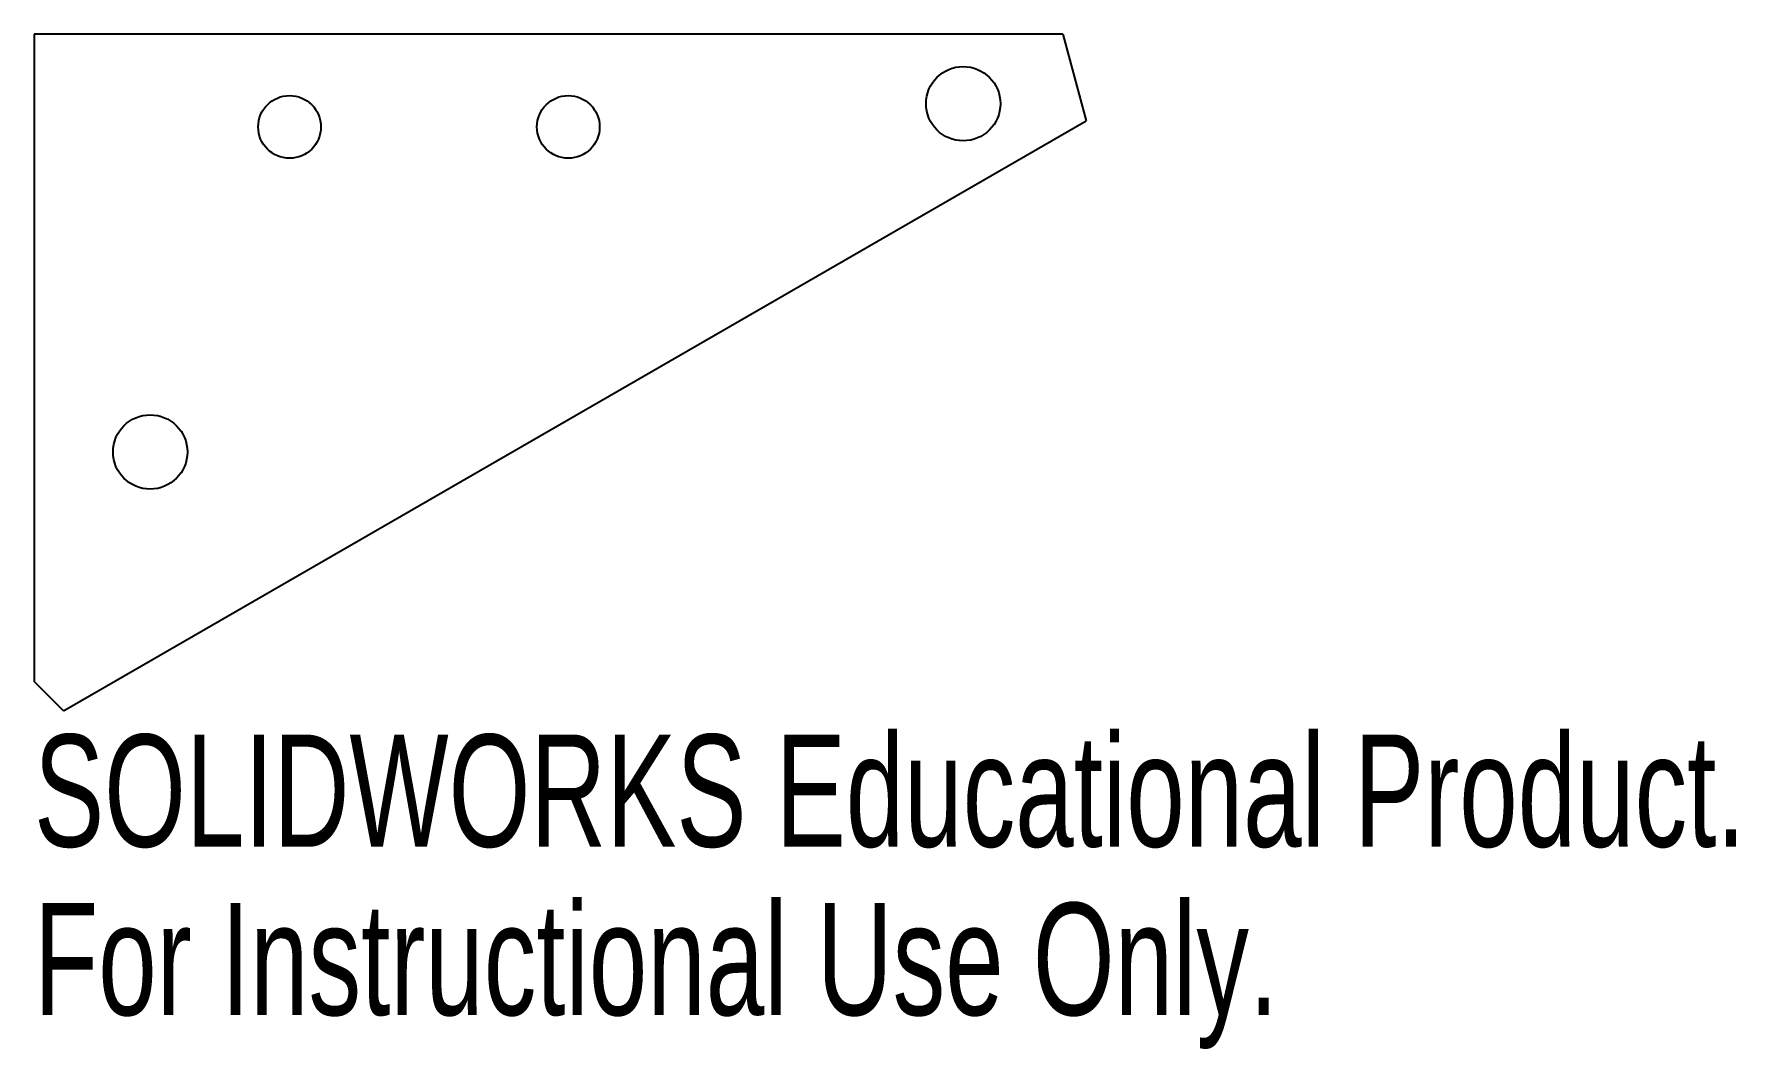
# Model space of a CAD drawing. Header units: millimetres. Extents: x -17 to 56.3, y -39.7 to 4.
import ezdxf

# ---------------------------------------------------------------- set-up
doc = ezdxf.new("R2010")
doc.units = ezdxf.units.MM
doc.styles.add('SLDTEXTSTYLE0', font='TXT', dxfattribs={"width": 0.7})

msp = doc.modelspace()

# ---------------------------------------------------------------- linework, layer by layer
at = {"color": 7, "linetype": 'Continuous', "lineweight": 25}
for p, q in [((-17, 4), (-17, -23.88)), ((27.289, 4), (-17, 4)), ((27.289, 4), (28.289, 0.268)), ((-15.732, -25.148), (28.289, 0.268)), ((-15.732, -25.148), (-17, -23.88))]:
    msp.add_line(p, q, dxfattribs=at)
for centre, radius in [((23, 1), 1.6), ((-6, 0), 1.35), ((6, 0), 1.35), ((-12, -14), 1.6)]:
    msp.add_circle(centre, radius, dxfattribs=at)

# ---------------------------------------------------------------- texts
at = {"color": 7, "linetype": 'Continuous', "char_height": 4.83362, "attachment_point": 1, "style": 'SLDTEXTSTYLE0'}
for s, insert in [('SOLIDWORKS Educational Product.', (-17, -26.167)), ('For Instructional Use Only.', (-17, -33.418))]:
    msp.add_mtext(s, dxfattribs=dict(at, insert=insert))

doc.saveas('drawing.dxf')
